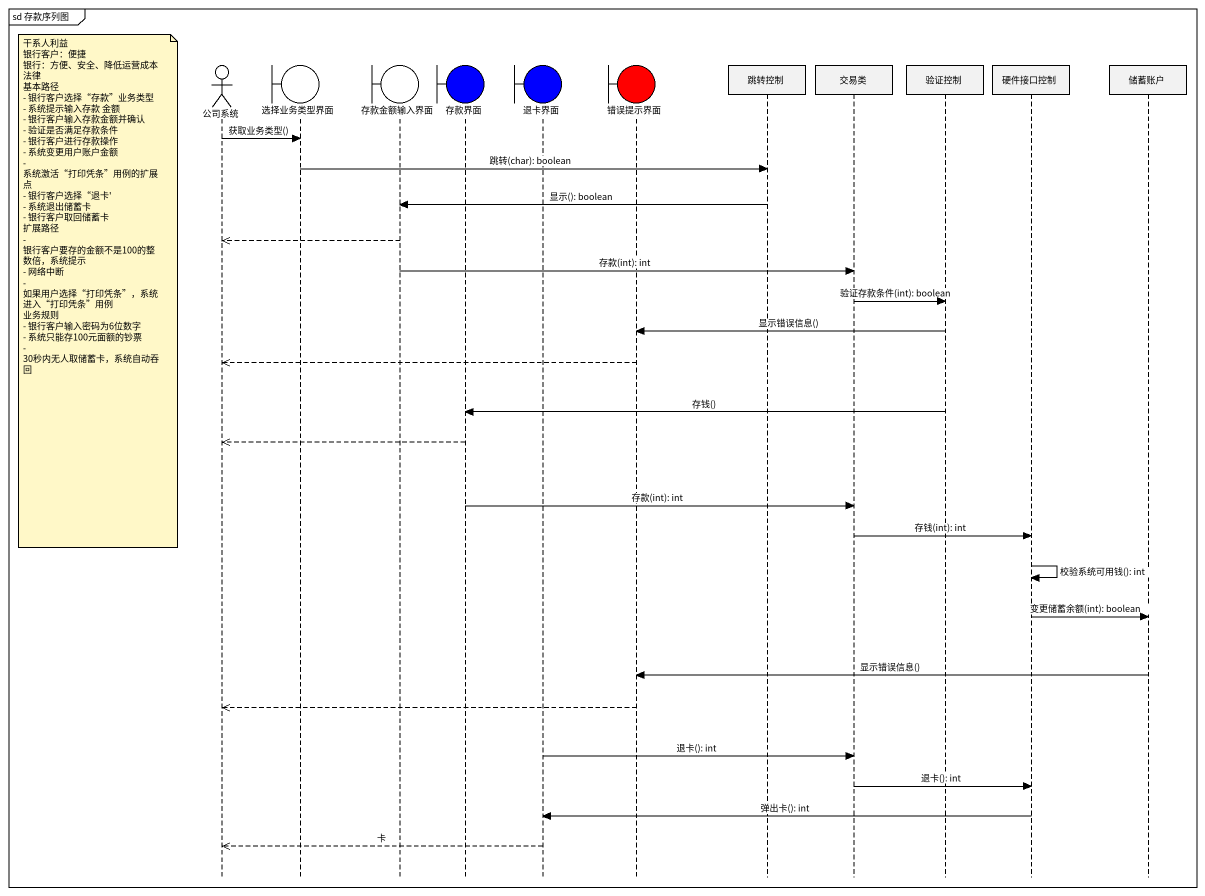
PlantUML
@startuml
mainframe sd 存款序列图
hide footbox
actor 公司系统
boundary 选择业务类型界面
boundary 存款金额输入界面
boundary 存款界面 #0000FF
boundary 退卡界面 #0000FF
boundary 错误提示界面 #FF0000
participant 跳转控制
participant 交易类
participant 验证控制
participant 硬件接口控制
participant 储蓄账户

公司系统 -> 选择业务类型界面 : 获取业务类型()
选择业务类型界面 -> 跳转控制 : 跳转(char): boolean
跳转控制 -> 存款金额输入界面 : 显示(): boolean
存款金额输入界面 -->> 公司系统
存款金额输入界面 -> 交易类 : 存款(int): int
note left of 公司系统
  干系人利益
  银行客户：便捷
  银行：方便、安全、降低运营成本
  法律
  基本路径
  - 银行客户选择“存款”业务类型
  - 系统提示输入存款 金额
  - 银行客户输入存款金额并确认
  - 验证是否满足存款条件
  - 银行客户进行存款操作
  - 系统变更用户账户金额
  - 系统激活“打印凭条”用例的扩展点
  - 银行客户选择“退卡'
  - 系统退出储蓄卡
  - 银行客户取回储蓄卡
  扩展路径
  - 银行客户要存的金额不是100的整数倍，系统提示
  - 网络中断
  - 如果用户选择“打印凭条”，系统进入“打印凭条”用例
  业务规则
  - 银行客户输入密码为6位数字
  - 系统只能存100元面额的钞票
  - 30秒内无人取储蓄卡，系统自动吞回
end note
交易类 -> 验证控制 : 验证存款条件(int): boolean
验证控制 -> 错误提示界面 : 显示错误信息()
错误提示界面 -->> 公司系统
验证控制 -> 存款界面 : 存钱()
存款界面 -->> 公司系统
存款界面 -> 交易类 : 存款(int): int
交易类 -> 硬件接口控制 : 存钱(int): int
硬件接口控制 -> 硬件接口控制 : 校验系统可用钱(): int
硬件接口控制 -> 储蓄账户 : 变更储蓄余额(int): boolean
储蓄账户 -> 错误提示界面 : 显示错误信息()
错误提示界面 -->> 公司系统
退卡界面 -> 交易类 : 退卡(): int
交易类 -> 硬件接口控制 : 退卡(): int
硬件接口控制 -> 退卡界面 : 弹出卡(): int
退卡界面 -->> 公司系统 : 卡
@enduml
